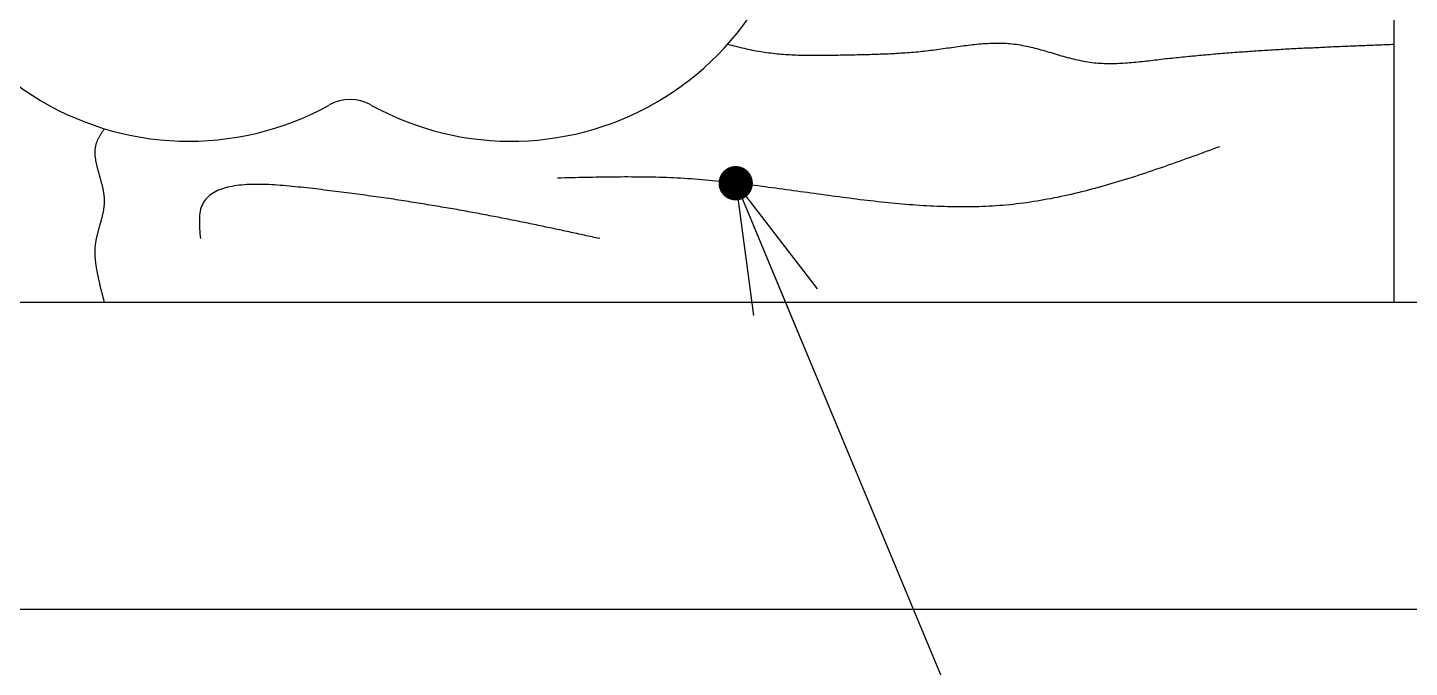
# Model space of a CAD drawing. Extents: x 443 to 1217, y -1921 to -677.
# Drawn here: x 695.22 to 716.09, y -894.33 to -884.67 of the extents above; entities that cross this region are included whole.
import ezdxf

# ---------------------------------------------------------------- set-up
doc = ezdxf.new("R2010")
doc.units = 0
doc.header["$MEASUREMENT"] = 0
doc.layers.get('0').update_dxf_attribs({"linetype": 'CONTINUOUS'})
for name, color, linetype in [('1', 7, 'CONTINUOUS'), ('3', 8, 'CONTINUOUS'), ('6', 7, 'CONTINUOUS')]:
    doc.layers.add(name, color=color, linetype=linetype)

msp = doc.modelspace()

# ---------------------------------------------------------------- linework, layer by layer
at = {"color": 7, "linetype": 'Continuous'}
msp.add_line((705.916, -887.023), (713.609, -905.482), dxfattribs=at)
at = {"color": 0}
for q in [(707.147, -888.62), (706.183, -889.022), (706.915, -889.42)]:
    msp.add_line((705.916, -887.023), q, dxfattribs=at)
at = {"color": 0, "const_width": 0.26}
msp.add_lwpolyline([(705.994, -886.92, 1), (705.837, -887.126, 1), (705.994, -886.92)], format="xyb", dxfattribs=at)
at = {"layer": '1', "color": 7}
for p, q in [((705.794, -884.923), (705.825, -884.932)), ((705.825, -884.932), (705.857, -884.94)), ((705.857, -884.94), (705.887, -884.947)), ((705.887, -884.947), (705.918, -884.955)), ((705.918, -884.955), (705.949, -884.963)), ((705.949, -884.963), (705.98, -884.97)), ((709.176, -884.971), (709.209, -884.967)), ((709.209, -884.967), (709.24, -884.963)), ((709.24, -884.963), (709.272, -884.958)), ((709.272, -884.958), (709.304, -884.954)), ((709.304, -884.954), (709.336, -884.949)), ((709.336, -884.949), (709.368, -884.945)), ((709.368, -884.945), (709.4, -884.941)), ((709.4, -884.941), (709.431, -884.937)), ((709.431, -884.937), (709.463, -884.933)), ((709.463, -884.933), (709.494, -884.93)), ((709.494, -884.93), (709.527, -884.927)), ((709.527, -884.927), (709.559, -884.923)), ((709.559, -884.923), (709.59, -884.92)), ((709.59, -884.92), (709.622, -884.918)), ((709.622, -884.918), (709.654, -884.915)), ((709.654, -884.915), (709.685, -884.912)), ((709.685, -884.912), (709.717, -884.911)), ((709.717, -884.911), (709.748, -884.909)), ((709.748, -884.909), (709.78, -884.908)), ((709.78, -884.908), (709.812, -884.907)), ((709.812, -884.907), (709.843, -884.907)), ((709.843, -884.907), (709.875, -884.907)), ((709.875, -884.907), (709.905, -884.907)), ((709.905, -884.907), (709.937, -884.908)), ((709.937, -884.908), (709.968, -884.909)), ((709.968, -884.909), (710, -884.91)), ((710, -884.91), (710.032, -884.912)), ((710.032, -884.912), (710.062, -884.915)), ((710.062, -884.915), (710.094, -884.918)), ((710.094, -884.918), (710.124, -884.921)), ((710.124, -884.921), (710.156, -884.925)), ((710.156, -884.925), (710.186, -884.93)), ((710.186, -884.93), (710.218, -884.935)), ((710.218, -884.935), (710.249, -884.941)), ((710.249, -884.941), (710.28, -884.946)), ((710.28, -884.946), (710.311, -884.953)), ((710.311, -884.953), (710.341, -884.959)), ((710.341, -884.959), (710.373, -884.967)), ((710.373, -884.967), (710.403, -884.974)), ((714.787, -884.968), (714.818, -884.967)), ((714.818, -884.967), (714.85, -884.965)), ((714.85, -884.965), (714.881, -884.964)), ((714.881, -884.964), (714.913, -884.963)), ((714.913, -884.963), (714.945, -884.96)), ((714.945, -884.96), (714.976, -884.959)), ((714.976, -884.959), (715.008, -884.958)), ((715.008, -884.958), (715.039, -884.957)), ((715.039, -884.957), (715.071, -884.955)), ((715.071, -884.955), (715.103, -884.954)), ((715.103, -884.954), (715.134, -884.953)), ((715.134, -884.953), (715.166, -884.952)), ((715.166, -884.952), (715.197, -884.949)), ((715.197, -884.949), (715.229, -884.948)), ((715.229, -884.948), (715.261, -884.947)), ((715.261, -884.947), (715.292, -884.946)), ((715.292, -884.946), (715.324, -884.945)), ((715.324, -884.945), (715.355, -884.944)), ((715.355, -884.944), (715.387, -884.942)), ((715.387, -884.942), (715.419, -884.941)), ((715.419, -884.941), (715.449, -884.94)), ((715.449, -884.94), (715.481, -884.939)), ((715.481, -884.939), (715.512, -884.937)), ((715.512, -884.937), (715.544, -884.936)), ((715.544, -884.936), (715.576, -884.935)), ((715.576, -884.935), (715.607, -884.933)), ((715.607, -884.933), (715.639, -884.932)), ((715.639, -884.932), (715.67, -884.931)), ((715.67, -884.931), (715.702, -884.93)), ((715.702, -884.93), (715.734, -884.929)), ((715.734, -884.929), (715.765, -884.928)), ((715.765, -884.928), (715.797, -884.927)), ((715.797, -884.927), (715.828, -884.924)), ((715.828, -884.924), (715.86, -884.923)), ((705.98, -884.97), (706.01, -884.978)), ((706.01, -884.978), (706.042, -884.984)), ((706.042, -884.984), (706.072, -884.992)), ((706.072, -884.992), (706.103, -884.998)), ((706.103, -884.998), (706.134, -885.005)), ((706.134, -885.005), (706.165, -885.012)), ((706.165, -885.012), (706.197, -885.018)), ((706.197, -885.018), (706.227, -885.024)), ((706.227, -885.024), (706.259, -885.029)), ((706.259, -885.029), (706.29, -885.034)), ((706.29, -885.034), (706.321, -885.04)), ((706.321, -885.04), (706.352, -885.044)), ((706.352, -885.044), (706.384, -885.049)), ((706.384, -885.049), (706.416, -885.053)), ((706.416, -885.053), (706.446, -885.056)), ((706.446, -885.056), (706.478, -885.061)), ((706.478, -885.061), (706.509, -885.064)), ((706.509, -885.064), (706.541, -885.067)), ((706.541, -885.067), (706.573, -885.069)), ((706.573, -885.069), (706.604, -885.073)), ((706.604, -885.073), (706.636, -885.075)), ((706.636, -885.075), (706.667, -885.077)), ((706.667, -885.077), (706.699, -885.079)), ((706.699, -885.079), (706.731, -885.081)), ((706.731, -885.081), (706.762, -885.082)), ((706.762, -885.082), (706.795, -885.085)), ((706.795, -885.085), (706.827, -885.086)), ((706.827, -885.086), (706.858, -885.087)), ((706.858, -885.087), (706.89, -885.088)), ((706.89, -885.088), (706.921, -885.088)), ((706.921, -885.088), (706.953, -885.089)), ((706.953, -885.089), (706.986, -885.089)), ((706.986, -885.089), (707.017, -885.09)), ((707.017, -885.09), (707.049, -885.09)), ((707.049, -885.09), (707.08, -885.09)), ((707.08, -885.09), (707.113, -885.09)), ((707.113, -885.09), (707.145, -885.09)), ((707.145, -885.09), (707.176, -885.09)), ((707.176, -885.09), (707.208, -885.09)), ((707.208, -885.09), (707.241, -885.09)), ((707.241, -885.09), (707.272, -885.089)), ((707.272, -885.089), (707.304, -885.089)), ((707.304, -885.089), (707.335, -885.089)), ((707.335, -885.089), (707.368, -885.088)), ((707.368, -885.088), (707.4, -885.088)), ((707.4, -885.088), (707.431, -885.087)), ((707.431, -885.087), (707.463, -885.087)), ((707.463, -885.087), (707.496, -885.086)), ((707.496, -885.086), (707.527, -885.086)), ((707.527, -885.086), (707.559, -885.085)), ((707.559, -885.085), (707.59, -885.085)), ((707.59, -885.085), (707.622, -885.083)), ((707.622, -885.083), (707.654, -885.083)), ((707.654, -885.083), (707.686, -885.082)), ((707.686, -885.082), (707.718, -885.082)), ((707.718, -885.082), (707.75, -885.081)), ((707.75, -885.081), (707.781, -885.08)), ((707.781, -885.08), (707.813, -885.08)), ((707.813, -885.08), (707.844, -885.079)), ((707.844, -885.079), (707.876, -885.078)), ((707.876, -885.078), (707.908, -885.078)), ((707.908, -885.078), (707.939, -885.077)), ((707.939, -885.077), (707.971, -885.076)), ((707.971, -885.076), (708.002, -885.075)), ((708.002, -885.075), (708.034, -885.074)), ((708.034, -885.074), (708.067, -885.073)), ((708.067, -885.073), (708.098, -885.071)), ((708.098, -885.071), (708.13, -885.07)), ((708.13, -885.07), (708.162, -885.069)), ((708.162, -885.069), (708.193, -885.068)), ((708.193, -885.068), (708.225, -885.067)), ((708.225, -885.067), (708.256, -885.065)), ((708.256, -885.065), (708.288, -885.064)), ((708.288, -885.064), (708.32, -885.062)), ((708.32, -885.062), (708.351, -885.061)), ((708.351, -885.061), (708.383, -885.058)), ((708.383, -885.058), (708.414, -885.056)), ((708.414, -885.056), (708.446, -885.054)), ((708.446, -885.054), (708.478, -885.052)), ((708.478, -885.052), (708.509, -885.05)), ((708.509, -885.05), (708.541, -885.048)), ((708.541, -885.048), (708.572, -885.044)), ((708.572, -885.044), (708.604, -885.042)), ((708.604, -885.042), (708.636, -885.039)), ((708.636, -885.039), (708.668, -885.037)), ((708.668, -885.037), (708.7, -885.033)), ((708.7, -885.033), (708.732, -885.03)), ((708.732, -885.03), (708.763, -885.027)), ((708.763, -885.027), (708.795, -885.022)), ((708.795, -885.022), (708.826, -885.019)), ((708.826, -885.019), (708.858, -885.015)), ((708.858, -885.015), (708.891, -885.012)), ((708.891, -885.012), (708.922, -885.007)), ((708.922, -885.007), (708.954, -885.003)), ((708.954, -885.003), (708.985, -884.998)), ((708.985, -884.998), (709.017, -884.994)), ((709.017, -884.994), (709.05, -884.99)), ((709.05, -884.99), (709.081, -884.985)), ((709.081, -884.985), (709.113, -884.98)), ((709.113, -884.98), (709.145, -884.976)), ((709.145, -884.976), (709.176, -884.971)), ((710.403, -884.974), (710.434, -884.982)), ((710.434, -884.982), (710.464, -884.99)), ((710.464, -884.99), (710.496, -884.998)), ((710.496, -884.998), (710.526, -885.007)), ((710.526, -885.007), (710.557, -885.016)), ((710.557, -885.016), (710.588, -885.025)), ((710.588, -885.025), (710.618, -885.033)), ((710.618, -885.033), (710.65, -885.042)), ((710.65, -885.042), (710.68, -885.051)), ((710.68, -885.051), (710.711, -885.061)), ((710.711, -885.061), (710.741, -885.069)), ((710.741, -885.069), (710.772, -885.078)), ((710.772, -885.078), (710.802, -885.088)), ((710.802, -885.088), (710.834, -885.097)), ((710.834, -885.097), (710.864, -885.105)), ((710.864, -885.105), (710.895, -885.114)), ((710.895, -885.114), (710.925, -885.123)), ((710.925, -885.123), (710.957, -885.13)), ((710.957, -885.13), (710.987, -885.139)), ((710.987, -885.139), (711.018, -885.147)), ((711.018, -885.147), (711.049, -885.153)), ((711.049, -885.153), (711.08, -885.161)), ((711.08, -885.161), (711.111, -885.167)), ((711.111, -885.167), (711.142, -885.174)), ((711.142, -885.174), (711.173, -885.18)), ((712.121, -885.176), (712.153, -885.173)), ((712.153, -885.173), (712.185, -885.168)), ((712.185, -885.168), (712.217, -885.165)), ((712.217, -885.165), (712.248, -885.161)), ((712.248, -885.161), (712.281, -885.158)), ((712.281, -885.158), (712.313, -885.153)), ((712.313, -885.153), (712.344, -885.15)), ((712.344, -885.15), (712.377, -885.147)), ((712.377, -885.147), (712.409, -885.142)), ((712.409, -885.142), (712.44, -885.139)), ((712.44, -885.139), (712.472, -885.136)), ((712.472, -885.136), (712.505, -885.133)), ((712.505, -885.133), (712.536, -885.129)), ((712.536, -885.129), (712.568, -885.125)), ((712.568, -885.125), (712.599, -885.122)), ((712.599, -885.122), (712.632, -885.118)), ((712.632, -885.118), (712.664, -885.115)), ((712.664, -885.115), (712.695, -885.112)), ((712.695, -885.112), (712.727, -885.109)), ((712.727, -885.109), (712.76, -885.106)), ((712.76, -885.106), (712.791, -885.103)), ((712.791, -885.103), (712.823, -885.1)), ((712.823, -885.1), (712.854, -885.097)), ((712.854, -885.097), (712.886, -885.093)), ((712.886, -885.093), (712.918, -885.091)), ((712.918, -885.091), (712.95, -885.088)), ((712.95, -885.088), (712.982, -885.085)), ((712.982, -885.085), (713.013, -885.082)), ((713.013, -885.082), (713.045, -885.079)), ((713.045, -885.079), (713.077, -885.077)), ((713.077, -885.077), (713.109, -885.074)), ((713.109, -885.074), (713.141, -885.071)), ((713.141, -885.071), (713.173, -885.068)), ((713.173, -885.068), (713.204, -885.066)), ((713.204, -885.066), (713.236, -885.063)), ((713.236, -885.063), (713.267, -885.061)), ((713.267, -885.061), (713.299, -885.058)), ((713.299, -885.058), (713.331, -885.055)), ((713.331, -885.055), (713.363, -885.053)), ((713.363, -885.053), (713.395, -885.051)), ((713.395, -885.051), (713.427, -885.049)), ((713.427, -885.049), (713.458, -885.045)), ((713.458, -885.045), (713.49, -885.043)), ((713.49, -885.043), (713.521, -885.041)), ((713.521, -885.041), (713.553, -885.039)), ((713.553, -885.039), (713.585, -885.037)), ((713.585, -885.037), (713.616, -885.034)), ((713.616, -885.034), (713.648, -885.032)), ((713.648, -885.032), (713.68, -885.03)), ((713.68, -885.03), (713.712, -885.028)), ((713.712, -885.028), (713.744, -885.026)), ((713.744, -885.026), (713.775, -885.024)), ((713.775, -885.024), (713.807, -885.021)), ((713.807, -885.021), (713.838, -885.019)), ((713.838, -885.019), (713.87, -885.017)), ((713.87, -885.017), (713.902, -885.015)), ((713.902, -885.015), (713.933, -885.014)), ((713.933, -885.014), (713.965, -885.012)), ((713.965, -885.012), (713.996, -885.009)), ((713.996, -885.009), (714.028, -885.007)), ((714.028, -885.007), (714.06, -885.006)), ((714.06, -885.006), (714.091, -885.004)), ((714.091, -885.004), (714.123, -885.002)), ((714.123, -885.002), (714.155, -885.001)), ((714.155, -885.001), (714.186, -884.998)), ((714.186, -884.998), (714.218, -884.996)), ((714.218, -884.996), (714.249, -884.995)), ((714.249, -884.995), (714.281, -884.993)), ((714.281, -884.993), (714.313, -884.991)), ((714.313, -884.991), (714.344, -884.99)), ((714.344, -884.99), (714.376, -884.988)), ((714.376, -884.988), (714.407, -884.986)), ((714.407, -884.986), (714.439, -884.984)), ((714.439, -884.984), (714.471, -884.983)), ((714.471, -884.983), (714.502, -884.981)), ((714.502, -884.981), (714.534, -884.98)), ((714.534, -884.98), (714.565, -884.979)), ((714.565, -884.979), (714.597, -884.977)), ((714.597, -884.977), (714.629, -884.976)), ((714.629, -884.976), (714.66, -884.973)), ((714.66, -884.973), (714.692, -884.972)), ((714.692, -884.972), (714.723, -884.971)), ((714.723, -884.971), (714.755, -884.969)), ((714.755, -884.969), (714.787, -884.968)), ((711.173, -885.18), (711.204, -885.186)), ((711.204, -885.186), (711.235, -885.19)), ((711.235, -885.19), (711.266, -885.196)), ((711.266, -885.196), (711.297, -885.199)), ((711.297, -885.199), (711.329, -885.203)), ((711.329, -885.203), (711.36, -885.206)), ((711.36, -885.206), (711.392, -885.209)), ((711.392, -885.209), (711.422, -885.211)), ((711.422, -885.211), (711.454, -885.212)), ((711.454, -885.212), (711.486, -885.213)), ((711.486, -885.213), (711.517, -885.214)), ((711.517, -885.214), (711.549, -885.215)), ((711.549, -885.215), (711.58, -885.215)), ((711.58, -885.215), (711.612, -885.214)), ((711.612, -885.214), (711.644, -885.214)), ((711.644, -885.214), (711.675, -885.213)), ((711.675, -885.213), (711.707, -885.212)), ((711.707, -885.212), (711.738, -885.21)), ((711.738, -885.21), (711.77, -885.209)), ((711.77, -885.209), (711.803, -885.207)), ((711.803, -885.207), (711.834, -885.204)), ((711.834, -885.204), (711.866, -885.202)), ((711.866, -885.202), (711.897, -885.199)), ((711.897, -885.199), (711.93, -885.196)), ((711.93, -885.196), (711.962, -885.194)), ((711.962, -885.194), (711.993, -885.19)), ((711.993, -885.19), (712.025, -885.187)), ((712.025, -885.187), (712.058, -885.184)), ((712.058, -885.184), (712.089, -885.179)), ((712.089, -885.179), (712.121, -885.176)), ((696.363, -886.226), (696.369, -886.217)), ((696.369, -886.217), (696.375, -886.208)), ((696.375, -886.208), (696.382, -886.199)), ((696.256, -886.429), (696.26, -886.42)), ((696.26, -886.42), (696.262, -886.411)), ((696.262, -886.411), (696.266, -886.401)), ((696.266, -886.401), (696.269, -886.391)), ((696.269, -886.391), (696.273, -886.383)), ((696.273, -886.383), (696.277, -886.373)), ((696.277, -886.373), (696.281, -886.363)), ((696.281, -886.363), (696.286, -886.354)), ((696.286, -886.354), (696.29, -886.344)), ((696.29, -886.344), (696.296, -886.336)), ((696.296, -886.336), (696.3, -886.326)), ((696.3, -886.326), (696.305, -886.317)), ((696.305, -886.317), (696.311, -886.308)), ((696.311, -886.308), (696.316, -886.299)), ((696.316, -886.299), (696.322, -886.29)), ((696.322, -886.29), (696.327, -886.28)), ((696.327, -886.28), (696.333, -886.271)), ((696.333, -886.271), (696.339, -886.263)), ((696.339, -886.263), (696.345, -886.253)), ((696.345, -886.253), (696.351, -886.244)), ((696.351, -886.244), (696.357, -886.235)), ((696.357, -886.235), (696.363, -886.226)), ((696.239, -886.557), (696.24, -886.547)), ((696.24, -886.568), (696.239, -886.557)), ((696.24, -886.527), (696.241, -886.518)), ((696.24, -886.537), (696.24, -886.527)), ((696.24, -886.547), (696.24, -886.537)), ((696.24, -886.578), (696.24, -886.568)), ((696.24, -886.587), (696.24, -886.578)), ((696.241, -886.597), (696.24, -886.587)), ((696.241, -886.518), (696.242, -886.508)), ((696.241, -886.608), (696.241, -886.597)), ((696.242, -886.618), (696.241, -886.608)), ((696.242, -886.508), (696.243, -886.498)), ((696.243, -886.629), (696.242, -886.618)), ((696.243, -886.498), (696.244, -886.488)), ((696.244, -886.639), (696.243, -886.629)), ((696.244, -886.488), (696.245, -886.478)), ((696.245, -886.478), (696.248, -886.469)), ((696.248, -886.469), (696.249, -886.459)), ((696.249, -886.459), (696.251, -886.449)), ((696.251, -886.449), (696.254, -886.439)), ((696.254, -886.439), (696.256, -886.429)), ((712.817, -886.62), (712.767, -886.638)), ((712.869, -886.602), (712.817, -886.62)), ((712.92, -886.583), (712.869, -886.602)), ((712.97, -886.565), (712.92, -886.583)), ((713.021, -886.546), (712.97, -886.565)), ((713.071, -886.527), (713.021, -886.546)), ((713.122, -886.509), (713.071, -886.527)), ((713.173, -886.49), (713.122, -886.509)), ((713.224, -886.472), (713.173, -886.49)), ((696.245, -886.648), (696.244, -886.639)), ((696.248, -886.659), (696.245, -886.648)), ((696.249, -886.669), (696.248, -886.659)), ((696.251, -886.68), (696.249, -886.669)), ((696.252, -886.69), (696.251, -886.68)), ((696.254, -886.701), (696.252, -886.69)), ((696.256, -886.712), (696.254, -886.701)), ((696.258, -886.721), (696.256, -886.712)), ((696.261, -886.732), (696.258, -886.721)), ((696.263, -886.742), (696.261, -886.732)), ((696.265, -886.753), (696.263, -886.742)), ((696.268, -886.764), (696.265, -886.753)), ((696.27, -886.774), (696.268, -886.764)), ((696.274, -886.785), (696.27, -886.774)), ((696.276, -886.796), (696.274, -886.785)), ((696.279, -886.806), (696.276, -886.796)), ((696.281, -886.816), (696.279, -886.806)), ((696.285, -886.827), (696.281, -886.816)), ((696.287, -886.838), (696.285, -886.827)), ((696.29, -886.849), (696.287, -886.838)), ((712.208, -886.835), (712.157, -886.851)), ((712.259, -886.817), (712.208, -886.835)), ((712.309, -886.8), (712.259, -886.817)), ((712.361, -886.783), (712.309, -886.8)), ((712.412, -886.764), (712.361, -886.783)), ((712.462, -886.747), (712.412, -886.764)), ((712.513, -886.729), (712.462, -886.747)), ((712.564, -886.711), (712.513, -886.729)), ((712.615, -886.693), (712.564, -886.711)), ((712.666, -886.675), (712.615, -886.693)), ((712.716, -886.656), (712.666, -886.675)), ((712.767, -886.638), (712.716, -886.656)), ((696.293, -886.859), (696.29, -886.849)), ((696.297, -886.87), (696.293, -886.859)), ((696.299, -886.881), (696.297, -886.87)), ((696.302, -886.891), (696.299, -886.881)), ((696.305, -886.902), (696.302, -886.891)), ((696.309, -886.912), (696.305, -886.902)), ((696.312, -886.923), (696.309, -886.912)), ((696.315, -886.934), (696.312, -886.923)), ((696.317, -886.945), (696.315, -886.934)), ((696.321, -886.956), (696.317, -886.945)), ((696.324, -886.967), (696.321, -886.956)), ((696.327, -886.977), (696.324, -886.967)), ((696.329, -886.987), (696.327, -886.977)), ((696.333, -886.998), (696.329, -886.987)), ((696.336, -887.009), (696.333, -886.998)), ((696.338, -887.02), (696.336, -887.009)), ((696.341, -887.031), (696.338, -887.02)), ((696.345, -887.042), (696.341, -887.031)), ((696.347, -887.053), (696.345, -887.042)), ((696.35, -887.063), (696.347, -887.053)), ((698.415, -887.054), (698.378, -887.058)), ((698.452, -887.051), (698.415, -887.054)), ((698.49, -887.047), (698.452, -887.051)), ((698.53, -887.044), (698.49, -887.047)), ((698.57, -887.043), (698.53, -887.044)), ((698.609, -887.041), (698.57, -887.043)), ((698.651, -887.041), (698.609, -887.041)), ((698.692, -887.041), (698.651, -887.041)), ((698.733, -887.041), (698.692, -887.041)), ((698.776, -887.042), (698.733, -887.041)), ((698.818, -887.043), (698.776, -887.042)), ((698.862, -887.044), (698.818, -887.043)), ((698.905, -887.046), (698.862, -887.044)), ((698.948, -887.048), (698.905, -887.046)), ((698.993, -887.052), (698.948, -887.048)), ((699.036, -887.055), (698.993, -887.052)), ((703.279, -886.946), (703.226, -886.947)), ((703.333, -886.944), (703.279, -886.946)), ((703.385, -886.943), (703.333, -886.944)), ((703.438, -886.942), (703.385, -886.943)), ((703.492, -886.941), (703.438, -886.942)), ((703.544, -886.938), (703.492, -886.941)), ((703.597, -886.937), (703.544, -886.938)), ((703.65, -886.936), (703.597, -886.937)), ((703.703, -886.935), (703.65, -886.936)), ((703.756, -886.934), (703.703, -886.935)), ((703.809, -886.933), (703.756, -886.934)), ((703.862, -886.932), (703.809, -886.933)), ((703.916, -886.931), (703.862, -886.932)), ((703.968, -886.93), (703.916, -886.931)), ((704.021, -886.93), (703.968, -886.93)), ((704.075, -886.929), (704.021, -886.93)), ((704.127, -886.929), (704.075, -886.929)), ((704.18, -886.929), (704.127, -886.929)), ((704.234, -886.927), (704.18, -886.929)), ((704.286, -886.927), (704.234, -886.927)), ((704.34, -886.929), (704.286, -886.927)), ((704.393, -886.929), (704.34, -886.929)), ((704.445, -886.929), (704.393, -886.929)), ((704.499, -886.93), (704.445, -886.929)), ((704.552, -886.93), (704.499, -886.93)), ((704.604, -886.931), (704.552, -886.93)), ((704.658, -886.932), (704.604, -886.931)), ((704.711, -886.933), (704.658, -886.932)), ((704.765, -886.935), (704.711, -886.933)), ((704.817, -886.937), (704.765, -886.935)), ((704.87, -886.938), (704.817, -886.937)), ((704.924, -886.941), (704.87, -886.938)), ((704.977, -886.944), (704.924, -886.941)), ((705.029, -886.946), (704.977, -886.944)), ((705.083, -886.949), (705.029, -886.946)), ((705.136, -886.953), (705.083, -886.949)), ((705.19, -886.956), (705.136, -886.953)), ((705.242, -886.959), (705.19, -886.956)), ((705.295, -886.963), (705.242, -886.959)), ((705.349, -886.968), (705.295, -886.963)), ((705.402, -886.972), (705.349, -886.968)), ((705.456, -886.977), (705.402, -886.972)), ((705.509, -886.981), (705.456, -886.977)), ((705.561, -886.986), (705.509, -886.981)), ((705.615, -886.991), (705.561, -886.986)), ((705.668, -886.996), (705.615, -886.991)), ((705.721, -887.002), (705.668, -886.996)), ((705.775, -887.007), (705.721, -887.002)), ((705.828, -887.014), (705.775, -887.007)), ((705.882, -887.019), (705.828, -887.014)), ((705.934, -887.026), (705.882, -887.019)), ((705.987, -887.031), (705.934, -887.026)), ((706.041, -887.038), (705.987, -887.031)), ((706.094, -887.044), (706.041, -887.038)), ((706.148, -887.051), (706.094, -887.044)), ((706.201, -887.057), (706.148, -887.051)), ((711.545, -887.044), (711.495, -887.058)), ((711.597, -887.029), (711.545, -887.044)), ((711.648, -887.014), (711.597, -887.029)), ((711.699, -886.998), (711.648, -887.014)), ((711.75, -886.983), (711.699, -886.998)), ((711.8, -886.967), (711.75, -886.983)), ((711.852, -886.951), (711.8, -886.967)), ((711.903, -886.935), (711.852, -886.951)), ((711.954, -886.919), (711.903, -886.935)), ((712.004, -886.902), (711.954, -886.919)), ((712.056, -886.885), (712.004, -886.902)), ((712.107, -886.869), (712.056, -886.885)), ((712.157, -886.851), (712.107, -886.869)), ((696.352, -887.073), (696.35, -887.063)), ((696.354, -887.084), (696.352, -887.073)), ((696.357, -887.095), (696.354, -887.084)), ((696.36, -887.106), (696.357, -887.095)), ((696.362, -887.117), (696.36, -887.106)), ((696.364, -887.127), (696.362, -887.117)), ((696.366, -887.138), (696.364, -887.127)), ((696.367, -887.149), (696.366, -887.138)), ((696.37, -887.16), (696.367, -887.149)), ((696.372, -887.17), (696.37, -887.16)), ((696.373, -887.181), (696.372, -887.17)), ((696.374, -887.191), (696.373, -887.181)), ((696.376, -887.202), (696.374, -887.191)), ((696.377, -887.213), (696.376, -887.202)), ((696.378, -887.224), (696.377, -887.213)), ((696.379, -887.234), (696.378, -887.224)), ((696.379, -887.245), (696.379, -887.234)), ((696.381, -887.255), (696.379, -887.245)), ((696.381, -887.266), (696.381, -887.255)), ((697.926, -887.247), (697.908, -887.267)), ((697.946, -887.227), (697.926, -887.247)), ((697.966, -887.21), (697.946, -887.227)), ((697.988, -887.192), (697.966, -887.21)), ((698.011, -887.177), (697.988, -887.192)), ((698.036, -887.162), (698.011, -887.177)), ((698.061, -887.148), (698.036, -887.162)), ((698.088, -887.135), (698.061, -887.148)), ((698.117, -887.123), (698.088, -887.135)), ((698.146, -887.112), (698.117, -887.123)), ((698.177, -887.102), (698.146, -887.112)), ((698.207, -887.092), (698.177, -887.102)), ((698.24, -887.084), (698.207, -887.092)), ((698.274, -887.077), (698.24, -887.084)), ((698.307, -887.07), (698.274, -887.077)), ((698.342, -887.064), (698.307, -887.07)), ((698.378, -887.058), (698.342, -887.064)), ((699.081, -887.058), (699.036, -887.055)), ((699.126, -887.063), (699.081, -887.058)), ((699.171, -887.066), (699.126, -887.063)), ((699.215, -887.07), (699.171, -887.066)), ((699.26, -887.075), (699.215, -887.07)), ((699.305, -887.08), (699.26, -887.075)), ((699.349, -887.084), (699.305, -887.08)), ((699.394, -887.09), (699.349, -887.084)), ((699.439, -887.094), (699.394, -887.09)), ((699.483, -887.1), (699.439, -887.094)), ((699.527, -887.105), (699.483, -887.1)), ((699.572, -887.109), (699.527, -887.105)), ((699.615, -887.115), (699.572, -887.109)), ((699.659, -887.12), (699.615, -887.115)), ((699.701, -887.126), (699.659, -887.12)), ((699.745, -887.131), (699.701, -887.126)), ((699.787, -887.136), (699.745, -887.131)), ((699.83, -887.141), (699.787, -887.136)), ((699.872, -887.147), (699.83, -887.141)), ((699.915, -887.152), (699.872, -887.147)), ((699.956, -887.157), (699.915, -887.152)), ((699.998, -887.163), (699.956, -887.157)), ((700.039, -887.168), (699.998, -887.163)), ((700.081, -887.174), (700.039, -887.168)), ((700.122, -887.178), (700.081, -887.174)), ((700.162, -887.184), (700.122, -887.178)), ((700.204, -887.189), (700.162, -887.184)), ((700.244, -887.194), (700.204, -887.189)), ((700.284, -887.2), (700.244, -887.194)), ((700.324, -887.205), (700.284, -887.2)), ((700.364, -887.211), (700.324, -887.205)), ((700.403, -887.216), (700.364, -887.211)), ((700.442, -887.222), (700.403, -887.216)), ((700.482, -887.228), (700.442, -887.222)), ((700.521, -887.234), (700.482, -887.228)), ((700.559, -887.239), (700.521, -887.234)), ((700.598, -887.245), (700.559, -887.239)), ((700.636, -887.25), (700.598, -887.245)), ((700.674, -887.255), (700.636, -887.25)), ((700.713, -887.261), (700.674, -887.255)), ((700.751, -887.266), (700.713, -887.261)), ((706.254, -887.064), (706.201, -887.057)), ((706.308, -887.071), (706.254, -887.064)), ((706.36, -887.078), (706.308, -887.071)), ((706.413, -887.085), (706.36, -887.078)), ((706.467, -887.092), (706.413, -887.085)), ((706.52, -887.1), (706.467, -887.092)), ((706.574, -887.106), (706.52, -887.1)), ((706.627, -887.114), (706.574, -887.106)), ((706.68, -887.121), (706.627, -887.114)), ((706.733, -887.128), (706.68, -887.121)), ((706.786, -887.136), (706.733, -887.128)), ((706.84, -887.143), (706.786, -887.136)), ((706.893, -887.151), (706.84, -887.143)), ((706.946, -887.157), (706.893, -887.151)), ((706.999, -887.165), (706.946, -887.157)), ((707.052, -887.173), (706.999, -887.165)), ((707.106, -887.18), (707.052, -887.173)), ((707.159, -887.188), (707.106, -887.18)), ((707.212, -887.194), (707.159, -887.188)), ((707.265, -887.202), (707.212, -887.194)), ((707.318, -887.21), (707.265, -887.202)), ((707.371, -887.216), (707.318, -887.21)), ((707.425, -887.224), (707.371, -887.216)), ((707.477, -887.23), (707.425, -887.224)), ((707.531, -887.238), (707.477, -887.23)), ((707.584, -887.245), (707.531, -887.238)), ((707.636, -887.251), (707.584, -887.245)), ((707.69, -887.259), (707.636, -887.251)), ((707.743, -887.265), (707.69, -887.259)), ((710.675, -887.257), (710.623, -887.266)), ((710.726, -887.246), (710.675, -887.257)), ((710.777, -887.236), (710.726, -887.246)), ((710.829, -887.225), (710.777, -887.236)), ((710.881, -887.214), (710.829, -887.225)), ((710.932, -887.203), (710.881, -887.214)), ((710.983, -887.191), (710.932, -887.203)), ((711.034, -887.179), (710.983, -887.191)), ((711.086, -887.167), (711.034, -887.179)), ((711.137, -887.154), (711.086, -887.167)), ((711.188, -887.141), (711.137, -887.154)), ((711.239, -887.128), (711.188, -887.141)), ((711.29, -887.115), (711.239, -887.128)), ((711.342, -887.101), (711.29, -887.115)), ((711.393, -887.087), (711.342, -887.101)), ((711.444, -887.072), (711.393, -887.087)), ((711.495, -887.058), (711.444, -887.072)), ((696.36, -887.475), (696.362, -887.464)), ((696.362, -887.464), (696.364, -887.454)), ((696.364, -887.454), (696.366, -887.443)), ((696.366, -887.443), (696.369, -887.433)), ((696.369, -887.433), (696.37, -887.422)), ((696.37, -887.422), (696.372, -887.412)), ((696.372, -887.412), (696.373, -887.402)), ((696.373, -887.402), (696.374, -887.392)), ((696.374, -887.392), (696.376, -887.381)), ((696.376, -887.381), (696.377, -887.371)), ((696.377, -887.371), (696.378, -887.36)), ((696.378, -887.36), (696.379, -887.35)), ((696.379, -887.339), (696.381, -887.329)), ((696.379, -887.35), (696.379, -887.339)), ((696.382, -887.276), (696.381, -887.266)), ((696.381, -887.319), (696.382, -887.308)), ((696.381, -887.329), (696.381, -887.319)), ((696.382, -887.287), (696.382, -887.276)), ((696.382, -887.298), (696.382, -887.287)), ((696.382, -887.308), (696.382, -887.298)), ((697.826, -887.443), (697.821, -887.473)), ((697.833, -887.415), (697.826, -887.443)), ((697.842, -887.386), (697.833, -887.415)), ((697.852, -887.36), (697.842, -887.386)), ((697.864, -887.335), (697.852, -887.36)), ((697.877, -887.311), (697.864, -887.335)), ((697.892, -887.288), (697.877, -887.311)), ((697.908, -887.267), (697.892, -887.288)), ((700.788, -887.272), (700.751, -887.266)), ((700.826, -887.278), (700.788, -887.272)), ((700.863, -887.284), (700.826, -887.278)), ((700.9, -887.289), (700.863, -887.284)), ((700.937, -887.295), (700.9, -887.289)), ((700.974, -887.3), (700.937, -887.295)), ((701.01, -887.307), (700.974, -887.3)), ((701.047, -887.312), (701.01, -887.307)), ((701.083, -887.318), (701.047, -887.312)), ((701.119, -887.323), (701.083, -887.318)), ((701.155, -887.33), (701.119, -887.323)), ((701.191, -887.335), (701.155, -887.33)), ((701.226, -887.341), (701.191, -887.335)), ((701.262, -887.347), (701.226, -887.341)), ((701.297, -887.352), (701.262, -887.347)), ((701.332, -887.358), (701.297, -887.352)), ((701.367, -887.364), (701.332, -887.358)), ((701.401, -887.37), (701.367, -887.364)), ((701.436, -887.375), (701.401, -887.37)), ((701.471, -887.382), (701.436, -887.375)), ((701.505, -887.387), (701.471, -887.382)), ((701.54, -887.393), (701.505, -887.387)), ((701.574, -887.399), (701.54, -887.393)), ((701.607, -887.405), (701.574, -887.399)), ((701.641, -887.411), (701.607, -887.405)), ((701.675, -887.417), (701.641, -887.411)), ((701.709, -887.422), (701.675, -887.417)), ((701.742, -887.429), (701.709, -887.422)), ((701.775, -887.434), (701.742, -887.429)), ((701.808, -887.441), (701.775, -887.434)), ((701.842, -887.446), (701.808, -887.441)), ((701.874, -887.453), (701.842, -887.446)), ((701.907, -887.458), (701.874, -887.453)), ((701.94, -887.465), (701.907, -887.458)), ((701.972, -887.47), (701.94, -887.465)), ((702.005, -887.477), (701.972, -887.47)), ((707.795, -887.272), (707.743, -887.265)), ((707.849, -887.278), (707.795, -887.272)), ((707.902, -887.284), (707.849, -887.278)), ((707.954, -887.29), (707.902, -887.284)), ((708.008, -887.296), (707.954, -887.29)), ((708.061, -887.302), (708.008, -887.296)), ((708.114, -887.308), (708.061, -887.302)), ((708.167, -887.313), (708.114, -887.308)), ((708.219, -887.319), (708.167, -887.313)), ((708.273, -887.324), (708.219, -887.319)), ((708.325, -887.33), (708.273, -887.324)), ((708.378, -887.334), (708.325, -887.33)), ((708.431, -887.338), (708.378, -887.334)), ((708.483, -887.343), (708.431, -887.338)), ((708.536, -887.347), (708.483, -887.343)), ((708.589, -887.351), (708.536, -887.347)), ((708.642, -887.356), (708.589, -887.351)), ((708.694, -887.359), (708.642, -887.356)), ((708.747, -887.362), (708.694, -887.359)), ((708.8, -887.366), (708.747, -887.362)), ((708.853, -887.368), (708.8, -887.366)), ((708.905, -887.371), (708.853, -887.368)), ((708.957, -887.373), (708.905, -887.371)), ((709.011, -887.375), (708.957, -887.373)), ((709.063, -887.376), (709.011, -887.375)), ((709.115, -887.379), (709.063, -887.376)), ((709.167, -887.38), (709.115, -887.379)), ((709.22, -887.381), (709.167, -887.38)), ((709.272, -887.381), (709.22, -887.381)), ((709.324, -887.381), (709.272, -887.381)), ((709.377, -887.381), (709.324, -887.381)), ((709.429, -887.381), (709.377, -887.381)), ((709.481, -887.38), (709.429, -887.381)), ((709.534, -887.379), (709.481, -887.38)), ((709.586, -887.378), (709.534, -887.379)), ((709.638, -887.375), (709.586, -887.378)), ((709.691, -887.373), (709.638, -887.375)), ((709.743, -887.371), (709.691, -887.373)), ((709.794, -887.368), (709.743, -887.371)), ((709.846, -887.364), (709.794, -887.368)), ((709.899, -887.361), (709.846, -887.364)), ((709.951, -887.357), (709.899, -887.361)), ((710.002, -887.352), (709.951, -887.357)), ((710.055, -887.347), (710.002, -887.352)), ((710.107, -887.342), (710.055, -887.347)), ((710.158, -887.336), (710.107, -887.342)), ((710.21, -887.33), (710.158, -887.336)), ((710.262, -887.323), (710.21, -887.33)), ((710.314, -887.317), (710.262, -887.323)), ((710.365, -887.309), (710.314, -887.317)), ((710.416, -887.301), (710.365, -887.309)), ((710.469, -887.293), (710.416, -887.301)), ((710.52, -887.284), (710.469, -887.293)), ((710.571, -887.275), (710.52, -887.284)), ((710.623, -887.266), (710.571, -887.275)), ((696.303, -887.69), (696.306, -887.679)), ((696.306, -887.679), (696.31, -887.67)), ((696.31, -887.67), (696.312, -887.66)), ((696.312, -887.66), (696.315, -887.649)), ((696.315, -887.649), (696.318, -887.639)), ((696.318, -887.639), (696.321, -887.628)), ((696.321, -887.628), (696.324, -887.618)), ((696.324, -887.618), (696.327, -887.609)), ((696.327, -887.609), (696.329, -887.598)), ((696.329, -887.598), (696.333, -887.588)), ((696.333, -887.588), (696.335, -887.577)), ((696.335, -887.577), (696.338, -887.567)), ((696.338, -887.567), (696.34, -887.557)), ((696.34, -887.557), (696.344, -887.546)), ((696.344, -887.546), (696.346, -887.537)), ((696.346, -887.537), (696.349, -887.526)), ((696.349, -887.526), (696.351, -887.516)), ((696.351, -887.516), (696.353, -887.505)), ((696.353, -887.505), (696.355, -887.495)), ((696.355, -887.495), (696.358, -887.484)), ((696.358, -887.484), (696.36, -887.475)), ((697.815, -887.538), (697.814, -887.57)), ((697.814, -887.57), (697.814, -887.605)), ((697.814, -887.605), (697.814, -887.64)), ((697.814, -887.64), (697.816, -887.675)), ((697.817, -887.505), (697.815, -887.538)), ((697.816, -887.675), (697.818, -887.712)), ((697.821, -887.473), (697.817, -887.505)), ((702.037, -887.482), (702.005, -887.477)), ((702.069, -887.489), (702.037, -887.482)), ((702.101, -887.494), (702.069, -887.489)), ((702.133, -887.501), (702.101, -887.494)), ((702.165, -887.506), (702.133, -887.501)), ((702.197, -887.513), (702.165, -887.506)), ((702.229, -887.518), (702.197, -887.513)), ((702.26, -887.525), (702.229, -887.518)), ((702.291, -887.531), (702.26, -887.525)), ((702.322, -887.537), (702.291, -887.531)), ((702.354, -887.543), (702.322, -887.537)), ((702.384, -887.549), (702.354, -887.543)), ((702.416, -887.555), (702.384, -887.549)), ((702.447, -887.561), (702.416, -887.555)), ((702.478, -887.567), (702.447, -887.561)), ((702.509, -887.574), (702.478, -887.567)), ((702.539, -887.579), (702.509, -887.574)), ((702.57, -887.586), (702.539, -887.579)), ((702.6, -887.592), (702.57, -887.586)), ((702.631, -887.598), (702.6, -887.592)), ((702.661, -887.604), (702.631, -887.598)), ((702.692, -887.61), (702.661, -887.604)), ((702.721, -887.616), (702.692, -887.61)), ((702.752, -887.623), (702.721, -887.616)), ((702.782, -887.628), (702.752, -887.623)), ((702.812, -887.635), (702.782, -887.628)), ((702.842, -887.641), (702.812, -887.635)), ((702.872, -887.647), (702.842, -887.641)), ((702.901, -887.653), (702.872, -887.647)), ((702.931, -887.66), (702.901, -887.653)), ((702.961, -887.665), (702.931, -887.66)), ((702.99, -887.672), (702.961, -887.665)), ((703.02, -887.678), (702.99, -887.672)), ((703.049, -887.685), (703.02, -887.678)), ((696.253, -887.896), (696.255, -887.885)), ((696.255, -887.885), (696.257, -887.876)), ((696.257, -887.876), (696.26, -887.865)), ((696.26, -887.865), (696.262, -887.855)), ((696.262, -887.855), (696.264, -887.844)), ((696.264, -887.844), (696.266, -887.834)), ((696.266, -887.834), (696.268, -887.823)), ((696.268, -887.823), (696.27, -887.813)), ((696.27, -887.813), (696.273, -887.803)), ((696.273, -887.803), (696.276, -887.793)), ((696.276, -887.793), (696.278, -887.783)), ((696.278, -887.783), (696.28, -887.772)), ((696.28, -887.772), (696.284, -887.762)), ((696.284, -887.762), (696.286, -887.751)), ((696.286, -887.751), (696.289, -887.742)), ((696.289, -887.742), (696.292, -887.731)), ((696.292, -887.731), (696.294, -887.721)), ((696.294, -887.721), (696.298, -887.711)), ((696.298, -887.711), (696.301, -887.7)), ((696.301, -887.7), (696.303, -887.69)), ((697.818, -887.712), (697.82, -887.748)), ((697.82, -887.748), (697.823, -887.785)), ((697.823, -887.785), (697.827, -887.822)), ((697.827, -887.822), (697.831, -887.859)), ((703.079, -887.69), (703.049, -887.685)), ((703.108, -887.697), (703.079, -887.69)), ((703.137, -887.703), (703.108, -887.697)), ((703.167, -887.709), (703.137, -887.703)), ((703.196, -887.715), (703.167, -887.709)), ((703.226, -887.722), (703.196, -887.715)), ((703.254, -887.727), (703.226, -887.722)), ((703.284, -887.734), (703.254, -887.727)), ((703.313, -887.74), (703.284, -887.734)), ((703.341, -887.747), (703.313, -887.74)), ((703.371, -887.752), (703.341, -887.747)), ((703.4, -887.759), (703.371, -887.752)), ((703.428, -887.766), (703.4, -887.759)), ((703.458, -887.772), (703.428, -887.766)), ((703.486, -887.778), (703.458, -887.772)), ((703.516, -887.784), (703.486, -887.778)), ((703.544, -887.791), (703.516, -887.784)), ((703.573, -887.796), (703.544, -887.791)), ((703.602, -887.803), (703.573, -887.796)), ((703.631, -887.809), (703.602, -887.803)), ((703.659, -887.816), (703.631, -887.809)), ((703.689, -887.821), (703.659, -887.816)), ((703.717, -887.828), (703.689, -887.821)), ((703.746, -887.834), (703.717, -887.828)), ((703.775, -887.841), (703.746, -887.834)), ((703.803, -887.846), (703.775, -887.841)), ((703.832, -887.853), (703.803, -887.846)), ((703.861, -887.859), (703.832, -887.853)), ((696.239, -888.042), (696.24, -888.031)), ((696.239, -888.052), (696.239, -888.042)), ((696.239, -888.063), (696.239, -888.052)), ((696.239, -888.074), (696.239, -888.063)), ((696.239, -888.084), (696.239, -888.074)), ((696.24, -888.095), (696.239, -888.084)), ((696.24, -888.011), (696.241, -888)), ((696.24, -888.022), (696.24, -888.011)), ((696.24, -888.031), (696.24, -888.022)), ((696.24, -888.106), (696.24, -888.095)), ((696.241, -888), (696.242, -887.99)), ((696.242, -887.979), (696.243, -887.969)), ((696.242, -887.99), (696.242, -887.979)), ((696.243, -887.969), (696.244, -887.958)), ((696.244, -887.958), (696.245, -887.948)), ((696.245, -887.948), (696.247, -887.938)), ((696.247, -887.938), (696.249, -887.927)), ((696.249, -887.927), (696.25, -887.917)), ((696.25, -887.917), (696.252, -887.906)), ((696.252, -887.906), (696.253, -887.896)), ((696.24, -888.115), (696.24, -888.106)), ((696.241, -888.126), (696.24, -888.115)), ((696.241, -888.137), (696.241, -888.126)), ((696.242, -888.147), (696.241, -888.137)), ((696.243, -888.158), (696.242, -888.147)), ((696.244, -888.169), (696.243, -888.158)), ((696.245, -888.18), (696.244, -888.169)), ((696.245, -888.189), (696.245, -888.18)), ((696.247, -888.2), (696.245, -888.189)), ((696.249, -888.211), (696.247, -888.2)), ((696.25, -888.221), (696.249, -888.211)), ((696.251, -888.232), (696.25, -888.221)), ((696.252, -888.243), (696.251, -888.232)), ((696.253, -888.253), (696.252, -888.243)), ((696.255, -888.264), (696.253, -888.253)), ((696.256, -888.274), (696.255, -888.264)), ((696.258, -888.284), (696.256, -888.274)), ((696.26, -888.295), (696.258, -888.284)), ((696.262, -888.306), (696.26, -888.295)), ((696.263, -888.316), (696.262, -888.306)), ((696.265, -888.327), (696.263, -888.316)), ((696.267, -888.337), (696.265, -888.327)), ((696.269, -888.348), (696.267, -888.337)), ((696.27, -888.358), (696.269, -888.348)), ((696.273, -888.368), (696.27, -888.358)), ((696.275, -888.379), (696.273, -888.368)), ((696.277, -888.389), (696.275, -888.379)), ((696.279, -888.4), (696.277, -888.389)), ((696.281, -888.41), (696.279, -888.4)), ((696.284, -888.421), (696.281, -888.41)), ((696.286, -888.431), (696.284, -888.421)), ((696.288, -888.441), (696.286, -888.431)), ((696.29, -888.452), (696.288, -888.441)), ((696.292, -888.462), (696.29, -888.452)), ((696.294, -888.472), (696.292, -888.462)), ((696.297, -888.483), (696.294, -888.472)), ((696.299, -888.492), (696.297, -888.483)), ((696.301, -888.503), (696.299, -888.492)), ((696.303, -888.513), (696.301, -888.503)), ((696.306, -888.524), (696.303, -888.513)), ((696.309, -888.534), (696.306, -888.524)), ((696.311, -888.545), (696.309, -888.534)), ((696.313, -888.555), (696.311, -888.545)), ((696.315, -888.564), (696.313, -888.555)), ((696.318, -888.575), (696.315, -888.564)), ((696.321, -888.585), (696.318, -888.575)), ((696.323, -888.596), (696.321, -888.585)), ((696.326, -888.606), (696.323, -888.596)), ((696.328, -888.616), (696.326, -888.606)), ((696.33, -888.626), (696.328, -888.616)), ((696.334, -888.636), (696.33, -888.626)), ((696.336, -888.646), (696.334, -888.636)), ((696.338, -888.657), (696.336, -888.646)), ((696.341, -888.667), (696.338, -888.657)), ((696.344, -888.677), (696.341, -888.667)), ((696.347, -888.688), (696.344, -888.677)), ((696.349, -888.697), (696.347, -888.688)), ((696.352, -888.707), (696.349, -888.697)), ((696.354, -888.718), (696.352, -888.707)), ((696.357, -888.728), (696.354, -888.718)), ((696.36, -888.738), (696.357, -888.728)), ((696.362, -888.749), (696.36, -888.738)), ((696.365, -888.758), (696.362, -888.749)), ((696.367, -888.768), (696.365, -888.758)), ((696.371, -888.779), (696.367, -888.768)), ((696.373, -888.789), (696.371, -888.779)), ((696.376, -888.799), (696.373, -888.789)), ((696.378, -888.81), (696.376, -888.799)), ((696.382, -888.819), (696.378, -888.81))]:
    msp.add_line(p, q, dxfattribs=at)
at = {"layer": '3', "color": 3, "linetype": 'Continuous'}
for centre, radius, start, end in [((702.525, -882.006), 4.383, 241.0615, 63.749), ((697.655, -882.006), 4.383, 175.6981, 298.9385), ((700.09, -886.409), 0.649, 61.0615, 118.9385)]:
    msp.add_arc(centre, radius, start, end, dxfattribs=at)
at = {"layer": '6', "color": 3, "linetype": 'Continuous'}
for p, q in [((715.86, -888.819), (715.86, -870.268)), ((715.86, -888.819), (715.86, -870.268)), ((648.612, -888.819), (720.034, -888.819)), ((648.612, -893.457), (720.034, -893.457))]:
    msp.add_line(p, q, dxfattribs=at)

doc.saveas('drawing.dxf')
